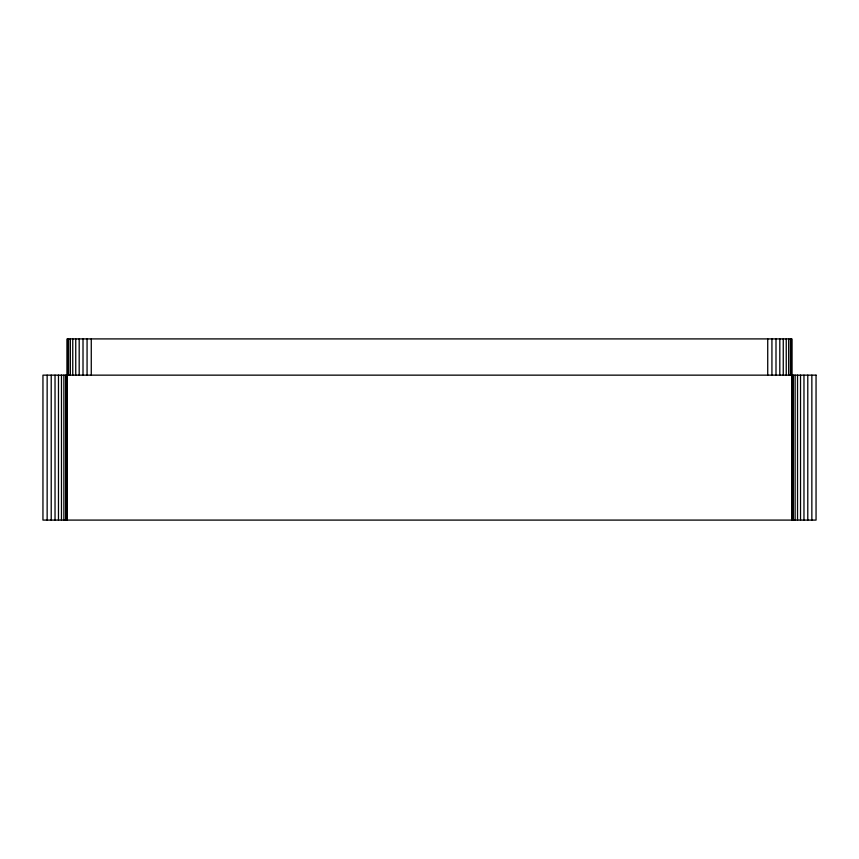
<?xml version="1.0" encoding="UTF-8"?>
<svg xmlns="http://www.w3.org/2000/svg" width="859" height="859" viewBox="0 0 859 859"><rect width="100%" height="100%" fill="white"/><g stroke="black" fill="none" stroke-linecap="round" stroke-linejoin="round"><path stroke-width="1.29" d="M811.852 375.147L811.852 520.092M807.782 375.147L807.782 520.092M803.97 375.147L803.97 520.092M800.524 375.147L800.524 520.092M797.539 375.147L797.539 520.092M795.133 375.147L795.133 520.092M793.351 375.147L793.351 520.092M792.256 375.147L792.256 520.092M791.891 520.092L791.891 338.908L67.109 338.908L67.109 520.092M791.526 338.908L791.526 375.147M790.43 338.908L790.43 375.147M788.659 338.908L788.659 375.147M786.243 338.908L786.243 375.147M783.258 338.908L783.258 375.147M779.811 338.908L779.811 375.147M775.999 338.908L775.999 375.147M771.93 338.908L771.93 375.147M767.731 338.908L767.731 375.147M91.269 338.908L91.269 375.147M87.07 338.908L87.07 375.147M83.012 338.908L83.012 375.147M79.189 338.908L79.189 375.147M75.742 338.908L75.742 375.147M72.757 338.908L72.757 375.147M70.352 338.908L70.352 375.147M68.57 338.908L68.57 375.147M67.474 338.908L67.474 375.147M66.744 375.147L66.744 520.092M65.649 375.147L65.649 520.092M63.867 375.147L63.867 520.092M61.461 375.147L61.461 520.092M58.476 375.147L58.476 520.092M55.03 375.147L55.03 520.092M51.218 375.147L51.218 520.092M47.148 375.147L47.148 520.092M816.05 375.147L42.95 375.147L42.95 520.092L816.05 520.092L816.05 375.147"/></g></svg>
